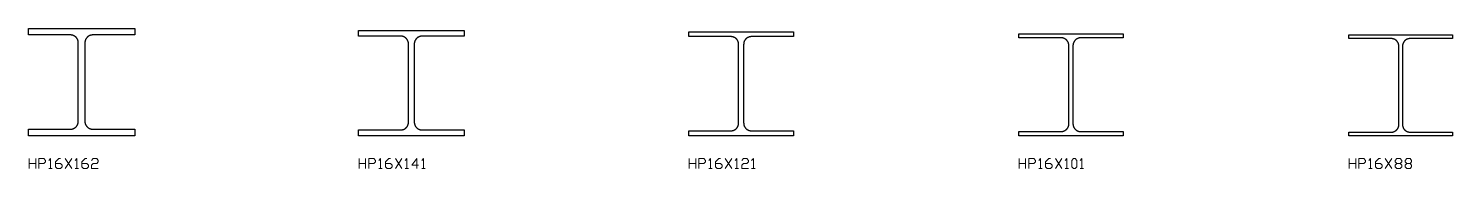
# Model space of a CAD drawing. Header units: inches. Extents: x 0 to 960, y -55 to 18.
# Drawn here: x 250 to 465.7, y -5 to 16.3 of the extents above; entities that cross this region are included whole.
import ezdxf

# ---------------------------------------------------------------- set-up
doc = ezdxf.new("R2010")
doc.units = ezdxf.units.IN
doc.header["$MEASUREMENT"] = 0
doc.layers.add('AISC_STEEL', color=7, linetype='Continuous')

msp = doc.modelspace()

# ---------------------------------------------------------------- linework, layer by layer
at = {"color": 3, "lineweight": 0}
for p, q in [((250.08, -4.99), (250.08, -3.48)), ((250.08, -4.24), (251.09, -4.24)), ((251.09, -3.48), (251.09, -4.99)), ((255.58, -3.48), (256.59, -4.99)), ((255.58, -4.99), (256.59, -3.48)), ((300.08, -4.99), (300.08, -3.48)), ((300.08, -4.24), (301.06, -4.24)), ((301.06, -3.48), (301.06, -4.99)), ((305.58, -3.48), (306.56, -4.99)), ((305.58, -4.99), (306.56, -3.48)), ((350.05, -4.99), (350.05, -3.48)), ((350.05, -4.24), (351.06, -4.24)), ((351.06, -3.48), (351.06, -4.99)), ((355.55, -3.48), (356.56, -4.99)), ((355.55, -4.99), (356.56, -3.48)), ((400.05, -4.99), (400.05, -3.48)), ((400.05, -4.24), (401.03, -4.24)), ((401.03, -3.48), (401.03, -4.99)), ((405.55, -3.48), (406.53, -4.99)), ((405.55, -4.99), (406.53, -3.48)), ((450.02, -4.99), (450.02, -3.48)), ((450.02, -4.24), (451.03, -4.24)), ((451.03, -3.48), (451.03, -4.99)), ((455.52, -3.48), (456.53, -4.99)), ((455.52, -4.99), (456.53, -3.48)), ((253.1, -4.99), (253.6, -4.99)), ((257.09, -4.99), (257.59, -4.99)), ((303.07, -4.99), (303.57, -4.99)), ((307.06, -4.99), (307.56, -4.99)), ((309.57, -4.99), (310.08, -4.99)), ((353.07, -4.99), (353.54, -4.99)), ((357.06, -4.99), (357.56, -4.99)), ((359.54, -4.99), (360.05, -4.99)), ((403.04, -4.99), (403.54, -4.99)), ((407.03, -4.99), (407.53, -4.99)), ((408.29, -4.99), (408.29, -4.99)), ((409.29, -4.99), (409.8, -4.99)), ((453.01, -4.99), (453.51, -4.99))]:
    msp.add_line(p, q, dxfattribs=at)
for points in [[(251.59, -4.99), (251.59, -3.48), (252.34, -3.48), (252.6, -3.74), (252.6, -3.99), (252.34, -4.24), (251.59, -4.24)], [(253.1, -3.74), (253.35, -3.48), (253.35, -4.99)], [(254.07, -4.24), (254.83, -4.24), (255.08, -4.49), (255.08, -4.74), (254.83, -4.99), (254.32, -4.99), (254.07, -4.74), (254.07, -3.99), (254.58, -3.48), (254.83, -3.48)], [(257.09, -3.74), (257.34, -3.48), (257.34, -4.99)], [(258.1, -4.24), (258.85, -4.24), (259.1, -4.49), (259.1, -4.74), (258.85, -4.99), (258.35, -4.99), (258.1, -4.74), (258.1, -3.99), (258.6, -3.48), (258.85, -3.48)], [(259.57, -3.74), (259.82, -3.48), (260.33, -3.48), (260.58, -3.74), (260.58, -3.99), (260.33, -4.24), (259.82, -4.24), (259.57, -4.49), (259.57, -4.99), (260.58, -4.99)], [(301.56, -4.99), (301.56, -3.48), (302.31, -3.48), (302.57, -3.74), (302.57, -3.99), (302.31, -4.24), (301.56, -4.24)], [(303.07, -3.74), (303.32, -3.48), (303.32, -4.99)], [(304.07, -4.24), (304.83, -4.24), (305.08, -4.49), (305.08, -4.74), (304.83, -4.99), (304.33, -4.99), (304.07, -4.74), (304.07, -3.99), (304.58, -3.48), (304.83, -3.48)], [(307.06, -3.74), (307.31, -3.48), (307.31, -4.99)], [(309.07, -4.49), (308.07, -4.49), (308.82, -3.48), (308.82, -4.99)], [(309.57, -3.74), (309.83, -3.48), (309.83, -4.99)], [(351.56, -4.99), (351.56, -3.48), (352.32, -3.48), (352.57, -3.74), (352.57, -3.99), (352.32, -4.24), (351.56, -4.24)], [(353.07, -3.74), (353.32, -3.48), (353.32, -4.99)], [(354.04, -4.24), (354.8, -4.24), (355.05, -4.49), (355.05, -4.74), (354.8, -4.99), (354.3, -4.99), (354.04, -4.74), (354.04, -3.99), (354.55, -3.48), (354.8, -3.48)], [(357.06, -3.74), (357.31, -3.48), (357.31, -4.99)], [(358.07, -3.74), (358.32, -3.48), (358.79, -3.48), (359.04, -3.74), (359.04, -3.99), (358.79, -4.24), (358.32, -4.24), (358.07, -4.49), (358.07, -4.99), (359.04, -4.99)], [(359.54, -3.74), (359.8, -3.48), (359.8, -4.99)], [(401.53, -4.99), (401.53, -3.48), (402.29, -3.48), (402.54, -3.74), (402.54, -3.99), (402.29, -4.24), (401.53, -4.24)], [(403.04, -3.74), (403.29, -3.48), (403.29, -4.99)], [(404.05, -4.24), (404.8, -4.24), (405.05, -4.49), (405.05, -4.74), (404.8, -4.99), (404.3, -4.99), (404.05, -4.74), (404.05, -3.99), (404.55, -3.48), (404.8, -3.48)], [(407.03, -3.74), (407.28, -3.48), (407.28, -4.99)], [(409.29, -3.74), (409.55, -3.48), (409.55, -4.99)], [(451.53, -4.99), (451.53, -3.48), (452.29, -3.48), (452.54, -3.74), (452.54, -3.99), (452.29, -4.24), (451.53, -4.24)], [(453.01, -3.74), (453.26, -3.48), (453.26, -4.99)], [(454.02, -4.24), (454.77, -4.24), (455.02, -4.49), (455.02, -4.74), (454.77, -4.99), (454.27, -4.99), (454.02, -4.74), (454.02, -3.99), (454.52, -3.48), (454.77, -3.48)], [(457.79, -4.24), (458.04, -4.49), (458.04, -4.74), (457.79, -4.99), (457.28, -4.99), (457.03, -4.74), (457.03, -4.49), (457.28, -4.24), (457.79, -4.24), (458.04, -3.99), (458.04, -3.74), (457.79, -3.48), (457.28, -3.48), (457.03, -3.74), (457.03, -3.99), (457.28, -4.24)], [(459.26, -4.24), (459.51, -4.49), (459.51, -4.74), (459.26, -4.99), (458.76, -4.99), (458.51, -4.74), (458.51, -4.49), (458.76, -4.24), (459.26, -4.24), (459.51, -3.99), (459.51, -3.74), (459.26, -3.48), (458.76, -3.48), (458.51, -3.74), (458.51, -3.99), (458.76, -4.24)]]:
    msp.add_lwpolyline(points, dxfattribs=at)
msp.add_lwpolyline([(408.29, -4.99), (408.04, -4.74), (408.04, -3.74), (408.29, -3.48), (408.54, -3.48), (408.79, -3.74), (408.79, -4.74), (408.54, -4.99)], close=True, dxfattribs=at)
at = {"layer": 'AISC_STEEL'}
for points in [[(266.1, 16.3), (266.1, 15.3), (259.73, 15.3), (259.7, 15.3), (259.67, 15.3), (259.64, 15.3), (259.61, 15.29), (259.58, 15.29), (259.55, 15.29), (259.52, 15.28), (259.49, 15.28), (259.46, 15.27), (259.43, 15.26), (259.41, 15.25), (259.38, 15.25), (259.35, 15.24), (259.32, 15.23), (259.29, 15.22), (259.26, 15.2), (259.24, 15.19), (259.21, 15.18), (259.18, 15.17), (259.16, 15.15), (259.13, 15.14), (259.11, 15.12), (259.08, 15.11), (259.06, 15.09), (259.03, 15.07), (259.01, 15.05), (258.98, 15.03), (258.96, 15.02), (258.94, 15), (258.92, 14.98), (258.9, 14.95), (258.87, 14.93), (258.85, 14.91), (258.83, 14.89), (258.82, 14.87), (258.8, 14.84), (258.78, 14.82), (258.76, 14.79), (258.74, 14.77), (258.73, 14.74), (258.71, 14.72), (258.7, 14.69), (258.68, 14.67), (258.67, 14.64), (258.66, 14.61), (258.65, 14.59), (258.63, 14.56), (258.62, 14.53), (258.61, 14.5), (258.6, 14.47), (258.6, 14.44), (258.59, 14.42), (258.58, 14.39), (258.57, 14.36), (258.57, 14.33), (258.56, 14.3), (258.56, 14.27), (258.56, 14.24), (258.55, 14.21), (258.55, 14.18), (258.55, 14.15), (258.55, 14.12), (258.55, 2.18), (258.55, 2.15), (258.55, 2.12), (258.55, 2.09), (258.56, 2.06), (258.56, 2.03), (258.56, 2), (258.57, 1.97), (258.57, 1.94), (258.58, 1.91), (258.59, 1.88), (258.6, 1.86), (258.6, 1.83), (258.61, 1.8), (258.62, 1.77), (258.63, 1.74), (258.65, 1.71), (258.66, 1.69), (258.67, 1.66), (258.68, 1.63), (258.7, 1.61), (258.71, 1.58), (258.73, 1.56), (258.74, 1.53), (258.76, 1.51), (258.78, 1.48), (258.8, 1.46), (258.82, 1.43), (258.83, 1.41), (258.85, 1.39), (258.87, 1.37), (258.9, 1.35), (258.92, 1.32), (258.94, 1.3), (258.96, 1.28), (258.98, 1.27), (259.01, 1.25), (259.03, 1.23), (259.06, 1.21), (259.08, 1.19), (259.11, 1.18), (259.13, 1.16), (259.16, 1.15), (259.18, 1.13), (259.21, 1.12), (259.24, 1.11), (259.26, 1.1), (259.29, 1.08), (259.32, 1.07), (259.35, 1.06), (259.38, 1.05), (259.41, 1.05), (259.43, 1.04), (259.46, 1.03), (259.49, 1.02), (259.52, 1.02), (259.55, 1.01), (259.58, 1.01), (259.61, 1.01), (259.64, 1), (259.67, 1), (259.7, 1), (259.73, 1), (266.1, 1), (266.1, 0), (250, 0), (250, 1), (256.37, 1), (256.4, 1), (256.43, 1), (256.46, 1), (256.49, 1.01), (256.52, 1.01), (256.55, 1.01), (256.58, 1.02), (256.61, 1.02), (256.64, 1.03), (256.67, 1.04), (256.69, 1.05), (256.72, 1.05), (256.75, 1.06), (256.78, 1.07), (256.81, 1.08), (256.84, 1.1), (256.86, 1.11), (256.89, 1.12), (256.92, 1.13), (256.94, 1.15), (256.97, 1.16), (256.99, 1.18), (257.02, 1.19), (257.04, 1.21), (257.07, 1.23), (257.09, 1.25), (257.12, 1.27), (257.14, 1.28), (257.16, 1.3), (257.18, 1.32), (257.2, 1.35), (257.23, 1.37), (257.25, 1.39), (257.27, 1.41), (257.28, 1.43), (257.3, 1.46), (257.32, 1.48), (257.34, 1.51), (257.36, 1.53), (257.37, 1.56), (257.39, 1.58), (257.4, 1.61), (257.42, 1.63), (257.43, 1.66), (257.44, 1.69), (257.45, 1.71), (257.47, 1.74), (257.48, 1.77), (257.49, 1.8), (257.5, 1.83), (257.5, 1.86), (257.51, 1.88), (257.52, 1.91), (257.53, 1.94), (257.53, 1.97), (257.54, 2), (257.54, 2.03), (257.54, 2.06), (257.55, 2.09), (257.55, 2.12), (257.55, 2.15), (257.55, 2.18), (257.55, 14.12), (257.55, 14.15), (257.55, 14.18), (257.55, 14.21), (257.54, 14.24), (257.54, 14.27), (257.54, 14.3), (257.53, 14.33), (257.53, 14.36), (257.52, 14.39), (257.51, 14.42), (257.5, 14.44), (257.5, 14.47), (257.49, 14.5), (257.48, 14.53), (257.47, 14.56), (257.45, 14.59), (257.44, 14.61), (257.43, 14.64), (257.42, 14.67), (257.4, 14.69), (257.39, 14.72), (257.37, 14.74), (257.36, 14.77), (257.34, 14.79), (257.32, 14.82), (257.3, 14.84), (257.28, 14.87), (257.27, 14.89), (257.25, 14.91), (257.23, 14.93), (257.2, 14.95), (257.18, 14.98), (257.16, 15), (257.14, 15.02), (257.12, 15.03), (257.09, 15.05), (257.07, 15.07), (257.04, 15.09), (257.02, 15.11), (256.99, 15.12), (256.97, 15.14), (256.94, 15.15), (256.92, 15.17), (256.89, 15.18), (256.86, 15.19), (256.84, 15.2), (256.81, 15.22), (256.78, 15.23), (256.75, 15.24), (256.72, 15.25), (256.69, 15.25), (256.67, 15.26), (256.64, 15.27), (256.61, 15.28), (256.58, 15.28), (256.55, 15.29), (256.52, 15.29), (256.49, 15.29), (256.46, 15.3), (256.43, 15.3), (256.4, 15.3), (256.37, 15.3), (250, 15.3), (250, 16.3)], [(316, 16), (316, 15.12), (309.62, 15.12), (309.59, 15.12), (309.56, 15.12), (309.53, 15.12), (309.5, 15.12), (309.48, 15.12), (309.45, 15.11), (309.42, 15.11), (309.39, 15.1), (309.36, 15.1), (309.33, 15.09), (309.3, 15.08), (309.27, 15.07), (309.25, 15.06), (309.22, 15.05), (309.19, 15.04), (309.16, 15.03), (309.14, 15.02), (309.11, 15.01), (309.08, 14.99), (309.06, 14.98), (309.03, 14.97), (309, 14.95), (308.98, 14.94), (308.95, 14.92), (308.93, 14.9), (308.91, 14.88), (308.88, 14.87), (308.86, 14.85), (308.84, 14.83), (308.82, 14.81), (308.8, 14.79), (308.77, 14.77), (308.75, 14.75), (308.73, 14.72), (308.71, 14.7), (308.7, 14.68), (308.68, 14.66), (308.66, 14.63), (308.64, 14.61), (308.63, 14.58), (308.61, 14.56), (308.6, 14.53), (308.58, 14.51), (308.57, 14.48), (308.55, 14.45), (308.54, 14.43), (308.53, 14.4), (308.52, 14.37), (308.51, 14.35), (308.5, 14.32), (308.49, 14.29), (308.48, 14.26), (308.47, 14.23), (308.47, 14.2), (308.46, 14.17), (308.46, 14.15), (308.45, 14.12), (308.45, 14.09), (308.44, 14.06), (308.44, 14.03), (308.44, 14), (308.44, 13.97), (308.44, 13.94), (308.44, 2.06), (308.44, 2.03), (308.44, 2), (308.44, 1.97), (308.44, 1.94), (308.45, 1.91), (308.45, 1.88), (308.46, 1.85), (308.46, 1.83), (308.47, 1.8), (308.47, 1.77), (308.48, 1.74), (308.49, 1.71), (308.5, 1.68), (308.51, 1.65), (308.52, 1.63), (308.53, 1.6), (308.54, 1.57), (308.55, 1.55), (308.57, 1.52), (308.58, 1.49), (308.6, 1.47), (308.61, 1.44), (308.63, 1.42), (308.64, 1.39), (308.66, 1.37), (308.68, 1.34), (308.7, 1.32), (308.71, 1.3), (308.73, 1.28), (308.75, 1.25), (308.77, 1.23), (308.8, 1.21), (308.82, 1.19), (308.84, 1.17), (308.86, 1.15), (308.88, 1.13), (308.91, 1.12), (308.93, 1.1), (308.95, 1.08), (308.98, 1.06), (309, 1.05), (309.03, 1.03), (309.06, 1.02), (309.08, 1.01), (309.11, 0.99), (309.14, 0.98), (309.16, 0.97), (309.19, 0.96), (309.22, 0.95), (309.25, 0.94), (309.27, 0.93), (309.3, 0.92), (309.33, 0.91), (309.36, 0.9), (309.39, 0.9), (309.42, 0.89), (309.45, 0.89), (309.48, 0.88), (309.5, 0.88), (309.53, 0.88), (309.56, 0.88), (309.59, 0.88), (309.62, 0.88), (316, 0.88), (316, 0), (300, 0), (300, 0.88), (306.38, 0.88), (306.41, 0.88), (306.44, 0.88), (306.47, 0.88), (306.5, 0.88), (306.52, 0.88), (306.55, 0.89), (306.58, 0.89), (306.61, 0.9), (306.64, 0.9), (306.67, 0.91), (306.7, 0.92), (306.73, 0.93), (306.75, 0.94), (306.78, 0.95), (306.81, 0.96), (306.84, 0.97), (306.86, 0.98), (306.89, 0.99), (306.92, 1.01), (306.94, 1.02), (306.97, 1.03), (307, 1.05), (307.02, 1.06), (307.05, 1.08), (307.07, 1.1), (307.09, 1.12), (307.12, 1.13), (307.14, 1.15), (307.16, 1.17), (307.18, 1.19), (307.2, 1.21), (307.23, 1.23), (307.25, 1.25), (307.27, 1.28), (307.29, 1.3), (307.3, 1.32), (307.32, 1.34), (307.34, 1.37), (307.36, 1.39), (307.37, 1.42), (307.39, 1.44), (307.4, 1.47), (307.42, 1.49), (307.43, 1.52), (307.45, 1.55), (307.46, 1.57), (307.47, 1.6), (307.48, 1.63), (307.49, 1.65), (307.5, 1.68), (307.51, 1.71), (307.52, 1.74), (307.53, 1.77), (307.53, 1.8), (307.54, 1.83), (307.54, 1.85), (307.55, 1.88), (307.55, 1.91), (307.56, 1.94), (307.56, 1.97), (307.56, 2), (307.56, 2.03), (307.56, 2.06), (307.56, 13.94), (307.56, 13.97), (307.56, 14), (307.56, 14.03), (307.56, 14.06), (307.55, 14.09), (307.55, 14.12), (307.54, 14.15), (307.54, 14.17), (307.53, 14.2), (307.53, 14.23), (307.52, 14.26), (307.51, 14.29), (307.5, 14.32), (307.49, 14.35), (307.48, 14.37), (307.47, 14.4), (307.46, 14.43), (307.45, 14.45), (307.43, 14.48), (307.42, 14.51), (307.4, 14.53), (307.39, 14.56), (307.37, 14.58), (307.36, 14.61), (307.34, 14.63), (307.32, 14.66), (307.3, 14.68), (307.29, 14.7), (307.27, 14.72), (307.25, 14.75), (307.23, 14.77), (307.2, 14.79), (307.18, 14.81), (307.16, 14.83), (307.14, 14.85), (307.12, 14.87), (307.09, 14.88), (307.07, 14.9), (307.05, 14.92), (307.02, 14.94), (307, 14.95), (306.97, 14.97), (306.94, 14.98), (306.92, 14.99), (306.89, 15.01), (306.86, 15.02), (306.84, 15.03), (306.81, 15.04), (306.78, 15.05), (306.75, 15.06), (306.73, 15.07), (306.7, 15.08), (306.67, 15.09), (306.64, 15.1), (306.61, 15.1), (306.58, 15.11), (306.55, 15.11), (306.52, 15.12), (306.5, 15.12), (306.47, 15.12), (306.44, 15.12), (306.41, 15.12), (306.38, 15.12), (300, 15.12), (300, 16)], [(365.9, 15.8), (365.9, 15.05), (359.5, 15.05), (359.48, 15.05), (359.45, 15.05), (359.42, 15.05), (359.39, 15.04), (359.36, 15.04), (359.33, 15.04), (359.3, 15.03), (359.27, 15.03), (359.24, 15.02), (359.21, 15.01), (359.18, 15), (359.15, 15), (359.12, 14.99), (359.1, 14.98), (359.07, 14.97), (359.04, 14.95), (359.01, 14.94), (358.99, 14.93), (358.96, 14.92), (358.93, 14.9), (358.91, 14.89), (358.88, 14.87), (358.86, 14.86), (358.83, 14.84), (358.81, 14.82), (358.78, 14.8), (358.76, 14.78), (358.74, 14.77), (358.71, 14.75), (358.69, 14.73), (358.67, 14.7), (358.65, 14.68), (358.63, 14.66), (358.61, 14.64), (358.59, 14.62), (358.57, 14.59), (358.55, 14.57), (358.54, 14.54), (358.52, 14.52), (358.5, 14.49), (358.49, 14.47), (358.47, 14.44), (358.46, 14.42), (358.45, 14.39), (358.43, 14.36), (358.42, 14.34), (358.41, 14.31), (358.4, 14.28), (358.39, 14.25), (358.38, 14.22), (358.37, 14.19), (358.36, 14.17), (358.36, 14.14), (358.35, 14.11), (358.34, 14.08), (358.34, 14.05), (358.33, 14.02), (358.33, 13.99), (358.33, 13.96), (358.33, 13.93), (358.33, 13.9), (358.32, 13.87), (358.32, 1.93), (358.33, 1.9), (358.33, 1.87), (358.33, 1.84), (358.33, 1.81), (358.33, 1.78), (358.34, 1.75), (358.34, 1.72), (358.35, 1.69), (358.36, 1.66), (358.36, 1.63), (358.37, 1.61), (358.38, 1.58), (358.39, 1.55), (358.4, 1.52), (358.41, 1.49), (358.42, 1.46), (358.43, 1.44), (358.45, 1.41), (358.46, 1.38), (358.47, 1.36), (358.49, 1.33), (358.5, 1.31), (358.52, 1.28), (358.54, 1.26), (358.55, 1.23), (358.57, 1.21), (358.59, 1.18), (358.61, 1.16), (358.63, 1.14), (358.65, 1.12), (358.67, 1.1), (358.69, 1.07), (358.71, 1.05), (358.74, 1.03), (358.76, 1.02), (358.78, 1), (358.81, 0.98), (358.83, 0.96), (358.86, 0.94), (358.88, 0.93), (358.91, 0.91), (358.93, 0.9), (358.96, 0.88), (358.99, 0.87), (359.01, 0.86), (359.04, 0.85), (359.07, 0.83), (359.1, 0.82), (359.12, 0.81), (359.15, 0.8), (359.18, 0.8), (359.21, 0.79), (359.24, 0.78), (359.27, 0.77), (359.3, 0.77), (359.33, 0.76), (359.36, 0.76), (359.39, 0.76), (359.42, 0.75), (359.45, 0.75), (359.48, 0.75), (359.5, 0.75), (365.9, 0.75), (365.9, 0), (350, 0), (350, 0.75), (356.39, 0.75), (356.42, 0.75), (356.45, 0.75), (356.48, 0.75), (356.51, 0.76), (356.54, 0.76), (356.57, 0.76), (356.6, 0.77), (356.63, 0.77), (356.66, 0.78), (356.69, 0.79), (356.72, 0.8), (356.75, 0.8), (356.78, 0.81), (356.8, 0.82), (356.83, 0.83), (356.86, 0.85), (356.89, 0.86), (356.91, 0.87), (356.94, 0.88), (356.97, 0.9), (356.99, 0.91), (357.02, 0.93), (357.04, 0.94), (357.07, 0.96), (357.09, 0.98), (357.12, 1), (357.14, 1.02), (357.16, 1.03), (357.19, 1.05), (357.21, 1.07), (357.23, 1.1), (357.25, 1.12), (357.27, 1.14), (357.29, 1.16), (357.31, 1.18), (357.33, 1.21), (357.35, 1.23), (357.36, 1.26), (357.38, 1.28), (357.4, 1.31), (357.41, 1.33), (357.43, 1.36), (357.44, 1.38), (357.45, 1.41), (357.47, 1.44), (357.48, 1.46), (357.49, 1.49), (357.5, 1.52), (357.51, 1.55), (357.52, 1.58), (357.53, 1.61), (357.54, 1.63), (357.54, 1.66), (357.55, 1.69), (357.56, 1.72), (357.56, 1.75), (357.57, 1.78), (357.57, 1.81), (357.57, 1.84), (357.57, 1.87), (357.57, 1.9), (357.57, 1.93), (357.57, 13.87), (357.57, 13.9), (357.57, 13.93), (357.57, 13.96), (357.57, 13.99), (357.57, 14.02), (357.56, 14.05), (357.56, 14.08), (357.55, 14.11), (357.54, 14.14), (357.54, 14.17), (357.53, 14.19), (357.52, 14.22), (357.51, 14.25), (357.5, 14.28), (357.49, 14.31), (357.48, 14.34), (357.47, 14.36), (357.45, 14.39), (357.44, 14.42), (357.43, 14.44), (357.41, 14.47), (357.4, 14.49), (357.38, 14.52), (357.36, 14.54), (357.35, 14.57), (357.33, 14.59), (357.31, 14.62), (357.29, 14.64), (357.27, 14.66), (357.25, 14.68), (357.23, 14.7), (357.21, 14.73), (357.19, 14.75), (357.16, 14.77), (357.14, 14.78), (357.12, 14.8), (357.09, 14.82), (357.07, 14.84), (357.04, 14.86), (357.02, 14.87), (356.99, 14.89), (356.97, 14.9), (356.94, 14.92), (356.91, 14.93), (356.89, 14.94), (356.86, 14.95), (356.83, 14.97), (356.8, 14.98), (356.78, 14.99), (356.75, 15), (356.72, 15), (356.69, 15.01), (356.66, 15.02), (356.63, 15.03), (356.6, 15.03), (356.57, 15.04), (356.54, 15.04), (356.51, 15.04), (356.48, 15.05), (356.45, 15.05), (356.42, 15.05), (356.39, 15.05), (350, 15.05), (350, 15.8)], [(415.8, 15.5), (415.8, 14.88), (409.4, 14.88), (409.37, 14.87), (409.34, 14.87), (409.31, 14.87), (409.28, 14.87), (409.25, 14.87), (409.22, 14.86), (409.19, 14.86), (409.16, 14.85), (409.13, 14.85), (409.11, 14.84), (409.08, 14.83), (409.05, 14.82), (409.02, 14.81), (408.99, 14.8), (408.96, 14.79), (408.94, 14.78), (408.91, 14.77), (408.88, 14.76), (408.86, 14.74), (408.83, 14.73), (408.81, 14.72), (408.78, 14.7), (408.75, 14.69), (408.73, 14.67), (408.71, 14.65), (408.68, 14.63), (408.66, 14.62), (408.64, 14.6), (408.61, 14.58), (408.59, 14.56), (408.57, 14.54), (408.55, 14.52), (408.53, 14.5), (408.51, 14.47), (408.49, 14.45), (408.47, 14.43), (408.45, 14.41), (408.44, 14.38), (408.42, 14.36), (408.4, 14.33), (408.39, 14.31), (408.37, 14.28), (408.36, 14.26), (408.34, 14.23), (408.33, 14.2), (408.32, 14.18), (408.31, 14.15), (408.29, 14.12), (408.28, 14.1), (408.27, 14.07), (408.27, 14.04), (408.26, 14.01), (408.25, 13.98), (408.24, 13.95), (408.24, 13.92), (408.23, 13.9), (408.23, 13.87), (408.22, 13.84), (408.22, 13.81), (408.22, 13.78), (408.21, 13.75), (408.21, 13.72), (408.21, 13.69), (408.21, 1.81), (408.21, 1.78), (408.21, 1.75), (408.22, 1.72), (408.22, 1.69), (408.22, 1.66), (408.23, 1.63), (408.23, 1.6), (408.24, 1.58), (408.24, 1.55), (408.25, 1.52), (408.26, 1.49), (408.27, 1.46), (408.27, 1.43), (408.28, 1.4), (408.29, 1.38), (408.31, 1.35), (408.32, 1.32), (408.33, 1.3), (408.34, 1.27), (408.36, 1.24), (408.37, 1.22), (408.39, 1.19), (408.4, 1.17), (408.42, 1.14), (408.44, 1.12), (408.45, 1.09), (408.47, 1.07), (408.49, 1.05), (408.51, 1.03), (408.53, 1), (408.55, 0.98), (408.57, 0.96), (408.59, 0.94), (408.61, 0.92), (408.64, 0.9), (408.66, 0.88), (408.68, 0.87), (408.71, 0.85), (408.73, 0.83), (408.75, 0.81), (408.78, 0.8), (408.81, 0.78), (408.83, 0.77), (408.86, 0.76), (408.88, 0.74), (408.91, 0.73), (408.94, 0.72), (408.96, 0.71), (408.99, 0.7), (409.02, 0.69), (409.05, 0.68), (409.08, 0.67), (409.11, 0.66), (409.13, 0.65), (409.16, 0.65), (409.19, 0.64), (409.22, 0.64), (409.25, 0.63), (409.28, 0.63), (409.31, 0.63), (409.34, 0.63), (409.37, 0.63), (409.4, 0.62), (415.8, 0.62), (415.8, 0), (400, 0), (400, 0.62), (406.4, 0.62), (406.43, 0.63), (406.46, 0.63), (406.49, 0.63), (406.52, 0.63), (406.55, 0.63), (406.58, 0.64), (406.61, 0.64), (406.64, 0.65), (406.67, 0.65), (406.69, 0.66), (406.72, 0.67), (406.75, 0.68), (406.78, 0.69), (406.81, 0.7), (406.84, 0.71), (406.86, 0.72), (406.89, 0.73), (406.92, 0.74), (406.94, 0.76), (406.97, 0.77), (407, 0.78), (407.02, 0.8), (407.05, 0.81), (407.07, 0.83), (407.09, 0.85), (407.12, 0.87), (407.14, 0.88), (407.16, 0.9), (407.19, 0.92), (407.21, 0.94), (407.23, 0.96), (407.25, 0.98), (407.27, 1), (407.29, 1.03), (407.31, 1.05), (407.33, 1.07), (407.35, 1.09), (407.36, 1.12), (407.38, 1.14), (407.4, 1.17), (407.41, 1.19), (407.43, 1.22), (407.44, 1.24), (407.46, 1.27), (407.47, 1.3), (407.48, 1.32), (407.49, 1.35), (407.51, 1.38), (407.52, 1.4), (407.53, 1.43), (407.53, 1.46), (407.54, 1.49), (407.55, 1.52), (407.56, 1.55), (407.56, 1.58), (407.57, 1.6), (407.57, 1.63), (407.58, 1.66), (407.58, 1.69), (407.58, 1.72), (407.59, 1.75), (407.59, 1.78), (407.59, 1.81), (407.59, 13.69), (407.59, 13.72), (407.59, 13.75), (407.58, 13.78), (407.58, 13.81), (407.58, 13.84), (407.57, 13.87), (407.57, 13.9), (407.56, 13.92), (407.56, 13.95), (407.55, 13.98), (407.54, 14.01), (407.53, 14.04), (407.53, 14.07), (407.52, 14.1), (407.51, 14.12), (407.49, 14.15), (407.48, 14.18), (407.47, 14.2), (407.46, 14.23), (407.44, 14.26), (407.43, 14.28), (407.41, 14.31), (407.4, 14.33), (407.38, 14.36), (407.36, 14.38), (407.35, 14.41), (407.33, 14.43), (407.31, 14.45), (407.29, 14.47), (407.27, 14.5), (407.25, 14.52), (407.23, 14.54), (407.21, 14.56), (407.19, 14.58), (407.16, 14.6), (407.14, 14.62), (407.12, 14.63), (407.09, 14.65), (407.07, 14.67), (407.05, 14.69), (407.02, 14.7), (407, 14.72), (406.97, 14.73), (406.94, 14.74), (406.92, 14.76), (406.89, 14.77), (406.86, 14.78), (406.84, 14.79), (406.81, 14.8), (406.78, 14.81), (406.75, 14.82), (406.72, 14.83), (406.69, 14.84), (406.67, 14.85), (406.64, 14.85), (406.61, 14.86), (406.58, 14.86), (406.55, 14.87), (406.52, 14.87), (406.49, 14.87), (406.46, 14.87), (406.43, 14.87), (406.4, 14.88), (400, 14.88), (400, 15.5)], [(465.7, 15.3), (465.7, 14.76), (459.3, 14.76), (459.27, 14.76), (459.24, 14.76), (459.21, 14.76), (459.18, 14.75), (459.15, 14.75), (459.12, 14.75), (459.09, 14.74), (459.06, 14.74), (459.03, 14.73), (459, 14.72), (458.98, 14.71), (458.95, 14.71), (458.92, 14.7), (458.89, 14.69), (458.86, 14.68), (458.83, 14.66), (458.81, 14.65), (458.78, 14.64), (458.75, 14.63), (458.73, 14.61), (458.7, 14.6), (458.68, 14.58), (458.65, 14.57), (458.63, 14.55), (458.6, 14.53), (458.58, 14.51), (458.55, 14.49), (458.53, 14.48), (458.51, 14.46), (458.49, 14.44), (458.47, 14.41), (458.44, 14.39), (458.42, 14.37), (458.4, 14.35), (458.39, 14.33), (458.37, 14.3), (458.35, 14.28), (458.33, 14.25), (458.31, 14.23), (458.3, 14.2), (458.28, 14.18), (458.27, 14.15), (458.25, 14.13), (458.24, 14.1), (458.23, 14.07), (458.22, 14.05), (458.2, 14.02), (458.19, 13.99), (458.18, 13.96), (458.17, 13.93), (458.17, 13.9), (458.16, 13.88), (458.15, 13.85), (458.14, 13.82), (458.14, 13.79), (458.13, 13.76), (458.13, 13.73), (458.13, 13.7), (458.12, 13.67), (458.12, 13.64), (458.12, 13.61), (458.12, 13.58), (458.12, 1.72), (458.12, 1.69), (458.12, 1.66), (458.12, 1.63), (458.13, 1.6), (458.13, 1.57), (458.13, 1.54), (458.14, 1.51), (458.14, 1.48), (458.15, 1.45), (458.16, 1.42), (458.17, 1.4), (458.17, 1.37), (458.18, 1.34), (458.19, 1.31), (458.2, 1.28), (458.22, 1.25), (458.23, 1.23), (458.24, 1.2), (458.25, 1.17), (458.27, 1.15), (458.28, 1.12), (458.3, 1.1), (458.31, 1.07), (458.33, 1.05), (458.35, 1.02), (458.37, 1), (458.39, 0.97), (458.4, 0.95), (458.42, 0.93), (458.44, 0.91), (458.47, 0.89), (458.49, 0.86), (458.51, 0.84), (458.53, 0.82), (458.55, 0.81), (458.58, 0.79), (458.6, 0.77), (458.63, 0.75), (458.65, 0.73), (458.68, 0.72), (458.7, 0.7), (458.73, 0.69), (458.75, 0.67), (458.78, 0.66), (458.81, 0.65), (458.83, 0.64), (458.86, 0.62), (458.89, 0.61), (458.92, 0.6), (458.95, 0.59), (458.98, 0.59), (459, 0.58), (459.03, 0.57), (459.06, 0.56), (459.09, 0.56), (459.12, 0.55), (459.15, 0.55), (459.18, 0.55), (459.21, 0.54), (459.24, 0.54), (459.27, 0.54), (459.3, 0.54), (465.7, 0.54), (465.7, 0), (450, 0), (450, 0.54), (456.4, 0.54), (456.43, 0.54), (456.46, 0.54), (456.49, 0.54), (456.52, 0.55), (456.55, 0.55), (456.58, 0.55), (456.61, 0.56), (456.64, 0.56), (456.67, 0.57), (456.7, 0.58), (456.72, 0.59), (456.75, 0.59), (456.78, 0.6), (456.81, 0.61), (456.84, 0.62), (456.87, 0.64), (456.89, 0.65), (456.92, 0.66), (456.95, 0.67), (456.97, 0.69), (457, 0.7), (457.02, 0.72), (457.05, 0.73), (457.07, 0.75), (457.1, 0.77), (457.12, 0.79), (457.15, 0.81), (457.17, 0.82), (457.19, 0.84), (457.21, 0.86), (457.23, 0.89), (457.26, 0.91), (457.28, 0.93), (457.3, 0.95), (457.31, 0.97), (457.33, 1), (457.35, 1.02), (457.37, 1.05), (457.39, 1.07), (457.4, 1.1), (457.42, 1.12), (457.43, 1.15), (457.45, 1.17), (457.46, 1.2), (457.47, 1.23), (457.48, 1.25), (457.5, 1.28), (457.51, 1.31), (457.52, 1.34), (457.53, 1.37), (457.53, 1.4), (457.54, 1.42), (457.55, 1.45), (457.56, 1.48), (457.56, 1.51), (457.57, 1.54), (457.57, 1.57), (457.57, 1.6), (457.58, 1.63), (457.58, 1.66), (457.58, 1.69), (457.58, 1.72), (457.58, 13.58), (457.58, 13.61), (457.58, 13.64), (457.58, 13.67), (457.57, 13.7), (457.57, 13.73), (457.57, 13.76), (457.56, 13.79), (457.56, 13.82), (457.55, 13.85), (457.54, 13.88), (457.53, 13.9), (457.53, 13.93), (457.52, 13.96), (457.51, 13.99), (457.5, 14.02), (457.48, 14.05), (457.47, 14.07), (457.46, 14.1), (457.45, 14.13), (457.43, 14.15), (457.42, 14.18), (457.4, 14.2), (457.39, 14.23), (457.37, 14.25), (457.35, 14.28), (457.33, 14.3), (457.31, 14.33), (457.3, 14.35), (457.28, 14.37), (457.26, 14.39), (457.23, 14.41), (457.21, 14.44), (457.19, 14.46), (457.17, 14.48), (457.15, 14.49), (457.12, 14.51), (457.1, 14.53), (457.07, 14.55), (457.05, 14.57), (457.02, 14.58), (457, 14.6), (456.97, 14.61), (456.95, 14.63), (456.92, 14.64), (456.89, 14.65), (456.87, 14.66), (456.84, 14.68), (456.81, 14.69), (456.78, 14.7), (456.75, 14.71), (456.72, 14.71), (456.7, 14.72), (456.67, 14.73), (456.64, 14.74), (456.61, 14.74), (456.58, 14.75), (456.55, 14.75), (456.52, 14.75), (456.49, 14.76), (456.46, 14.76), (456.43, 14.76), (456.4, 14.76), (450, 14.76), (450, 15.3)]]:
    msp.add_lwpolyline(points, close=True, dxfattribs=at)

doc.saveas('drawing.dxf')
